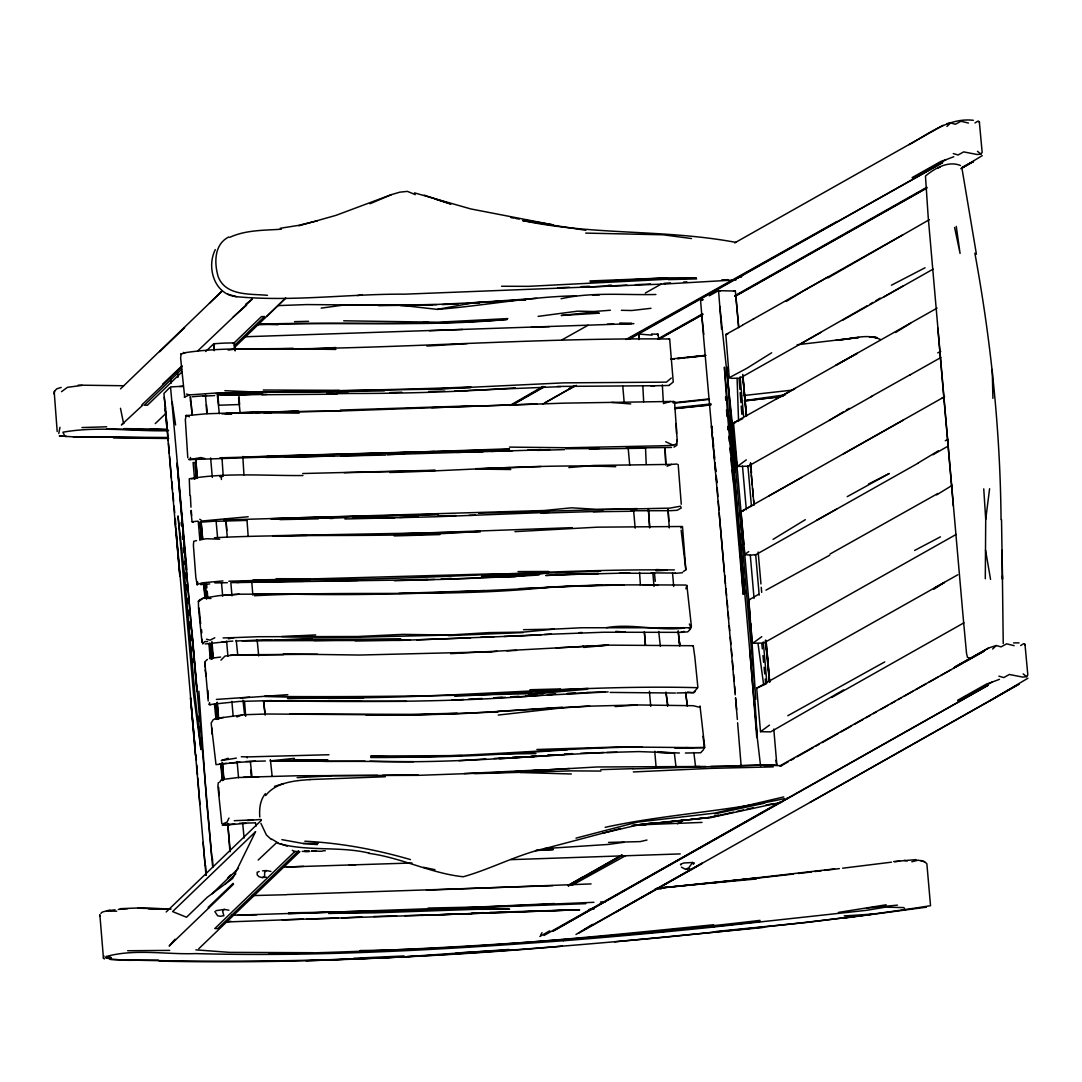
<?xml version="1.0" encoding="UTF-8"?>
<svg xmlns="http://www.w3.org/2000/svg" width="1082" height="1082" viewBox="0 0 1082 1082"><rect width="100%" height="100%" fill="white"/><g stroke="black" fill="none" stroke-linecap="round" stroke-linejoin="round"><path stroke-width="1.5" d="M985.296 578.748L985.716 519.401L983.754 488.888M1003.23 643.574L1002.094 550.265L1002.405 579.303M181.221 353.652L180.613 357.953L184.711 397.31M674.505 403.275L674.546 401.747L673.031 401.341M57.184 431.502L54.181 391.508L56.805 388.803L61.187 387.437M188.728 459.268L190.378 459.471L190.459 457.443M302.946 475.525C265.144 475.864 226.733 472.428 189.269 478.771L189.891 495.313M247.196 757.887L247.264 756.913L328.955 754.736M742.495 325.276L725.819 334.5L729.254 377.672L731.581 378.321L739.696 378.24L820.792 332.485M957.786 574.785L756.71 688.166L760.511 731.675L770.6 731.892L843.622 689.91M104.372 958.977L103.439 958.165L103.953 955.906M196.518 540.621L193.719 541.298L193.407 545.328L195.856 577.72L197.289 584.835L196.599 581.196M59.956 427.295L58.766 433.53M985.716 519.401L989.597 488.712M54.1 393.943L54.709 390.94M680.97 528.03L681.254 526.731L682.499 526.65L685.853 569.862L683.148 571.688M159.906 350.838L159.703 351.691L184.589 327.738M103.439 958.165L99.869 914.696M685.92 588.824L686.854 585.24L691.398 626.289M678.319 823.497L681.457 821.644L681.836 820.399M202.686 643.966L204.796 641.585L207.595 641.518M542.528 404.316L570.674 388.249L544.598 402.91M657.788 335.244L658.113 334.257L657.234 334.189M209.624 702.543L208.988 704.45L210.828 704.666M215.291 249.631C206.283 267.416 214.29 294.642 236.579 296.698C292.492 301.905 348.823 293.79 404.898 294.169L664.889 283.998M197.911 582.305L196.924 584.632L202.091 582.86L222.987 580.926M652.135 335.136L638.935 334.054L639.002 339.586M228.978 818.046L226.99 822.198L223.162 823.713M219.741 782.259L220.904 780.095L223.054 779.946M540.581 935.227L542.014 932.684M560.273 690.505L528.571 694.428L587.567 689.234L454.792 696.294M198.75 601.565L202.28 598.319M265.401 793.633C260.059 800.112 259.166 808.89 259.775 816.978M490.16 652L496.963 651.296M786.533 799.084L787.182 798.097M228.194 350.081L236.16 348.972C380.729 350.473 525.46 337.584 669.663 338.977L673.247 382.014L669.217 385.219M741.048 277.222L741.752 276.221L738.451 277.709M953.256 153.576L958.125 154.983L963.67 151.886L977.087 154.51L980.955 154.063L982.158 152.386L979.332 121.739L978.074 121.035L974.99 122.969M676.926 692.98L692.358 692.656L694.319 692.439L695.226 691.168M998.916 676.169L1003.785 677.589L1009.33 674.478L1022.747 677.102L1026.615 676.656L1027.819 674.979L1024.992 644.331L1023.734 643.628L1020.651 645.562M204.66 661.954L207.365 659.425M585.835 903.686L427.539 909.353L593.937 902.307M703.733 748.298L704.409 747.432L702.975 736.301M703.665 749.515L700.663 752.774L685.393 753.018M693.292 864.315L694.374 863.057L692.575 862.489L688.855 867.737L685.542 869.401L681.43 867.142M265.685 795.513C275.883 782.327 294.642 780.582 310.169 779.595M690.465 629.048L687.787 631.847L680.903 632.348L603.661 632.24L544.638 634.431M230.547 874.986L227.612 878.151M175.081 939.257L169.171 946.06L233.496 884.21M228.897 910.219L224.339 909.394L222.621 911.274L223.866 915.71L220.39 916.251L217.685 915.832L214.831 911.571M270.919 871.416L266.348 870.591L264.63 872.471L264.617 876.001L262.547 877.664L259.139 876.799L257.232 874.973L257.137 872.335L259.153 871.483M202.943 643.127L201.996 642.343L198.547 608.49L198.385 601.213L200.102 599.414M266.808 316.336L285.743 298.023L233.861 348.052M220.917 660.169L225.029 656.044L236.038 654.826L317.553 654.258M693.44 692.764L697.89 687.462L694.82 656.963L693.278 645.968L692.399 645.602M205.648 351.528L213.817 343.738L224.109 343.102L234.267 342.886L235.146 350.554M120.494 388.884L222.053 291.072M169.698 387.613L163.95 393.429L179.842 576.192M166.195 911.964L261.452 820.21M209.516 303.149L222.31 290.828M181.871 366.825L141.945 404.817M233.469 343.549L261.411 316.634L264.549 316.512L233.928 346.01M946.966 126.445L950.618 122.929L955.406 124.268L961.005 121.238L968.485 123.078M211.747 894.057L238.486 868.319M225.286 884.008L235.795 873.877M233.144 883.358L208.244 907.311L208.61 908.163M294.967 851.412L214.763 928.586L217.793 928.586L298.578 850.844M299.903 851.575L198.817 948.684M992.627 649.038L996.279 645.521L1001.066 646.874L1006.652 643.831L1014.145 645.67M197.857 350.798L252.187 299.132L245.587 304.353M181.735 369.233L144.352 405.182L147.382 405.25L182.29 371.681M166.276 413.053L155.253 423.603M124.065 423.048L121.387 424.942L142.77 405.114M162.557 384.218L182.033 365.784M258.165 860.055L276.816 842.472M198.385 601.213L203.43 598.13L219.105 595.641L239.19 594.207L311.481 593.91M233.225 316.985L246.561 305.219M100.856 913.384L102.465 912.004L109.823 910.03M671.286 378.051L666.431 382.135L563.587 382.866L430.311 389.209L215.859 393.023L189.472 394.903L184.278 397.162M735.192 694.86L703.76 339.166L700.609 300.918L701.691 300.16M982.24 155.646L961.533 168.17M1027.9 678.238L989.719 700.906L616.524 911.666M943.49 397.31L740.967 511.678L744.714 554.498L750.299 555.228L755.763 554.606M758.523 594.37L748.69 600.091L751.976 639.935L752.788 643.263L763.486 643.019M786.249 301.418L807.226 288.637M795.229 388.424L733.542 422.913L737.342 466.437L748.041 466.193M61.512 391.67L67.463 387.315L82.178 385.381M737.342 466.437L746.323 459.864M752.788 643.263L761.769 636.689M760.511 731.675L769.491 725.102M918.145 462.988L938.392 450.802M228.721 237.012C214.006 244.302 214.168 263.102 218.199 276.721C225.773 296.292 250.469 293.695 267.47 295.318M744.714 554.498L748.771 551.59M674.018 447.137L676.926 445.189L676.764 440.185M218.361 782.489L217.874 786.127L221.81 823.673M933.712 589.311L944.41 582.441L934.375 587.999M186.32 415.231L185.333 419.532L187.781 457.74M575.962 934.496L592.476 924.393M771.669 352.786L746.594 368.448L729.254 377.672M953.769 156.741L946.128 159.622L912.532 178.287M999.43 679.334L991.775 682.228L958.192 700.879M895.585 332.512L910.584 323.22M805.319 519.685L773.048 539.391M936.647 494.88L952.241 485.318M973.367 120.305C948.914 117.478 929.222 133.532 909.205 144.596M827.96 277.885L929.424 219.632M829.137 420.438L843.419 411.823M846.286 410.105L849.14 408.374M996.279 645.521L988.786 647.915L954.865 667.188M578.518 933.293L702.164 863.504M689.315 628.723L690.979 627.736L689.342 623.976M941.719 398.419L944.613 396.702M801.113 343.494L867.155 305.8M870.063 304.096L872.958 302.392M875.865 300.688L880.207 298.132M511.705 405.182L543.637 386.599M568.51 885.59L622.15 854.996M937.107 308.1L775.835 399.231M510.014 405.425L542.988 386.463M509.46 447.109L567.428 447.745L658.438 445.865L673.464 445.365L676.507 443.62M568.131 885.495L621.568 855.145M539.864 936.498L549.724 930.818M755.141 555.066L917.847 463.339M960.843 168.711L973.421 161.516L961.749 167.521M842.513 320.299L902.699 286.162M910.422 374.575L870.699 396.851M768.612 496.083L801.735 477.392M831.693 697.484L963.927 622.826M989.719 700.906L1019.082 684.108L809.904 802.465M843.46 453.858L903.348 420.073M932.968 454.751L948.4 445.933M568.077 885.441L582.332 877.299M544.016 935.47L988.366 685.136L552.767 931.277L779.946 802.168M734.678 242.895L943.125 125.309M628.331 339.058L942.706 162.543L629.467 339.112M926.855 187.267L735.043 295.589M926.733 187.943L734.705 296.373M961.749 168.116L973.421 161.516M926.719 188.133L735.26 296.238M884.224 296.766L933.13 269.12M779.852 765.921L983.863 651.242M568.402 886.009L622.38 855.483M880.707 709.481L888.024 705.342M890.946 703.692L895.341 701.217M898.263 699.554L901.184 697.904M904.119 696.253L912.897 691.29M915.818 689.626L926.057 683.838M928.992 682.187L937.769 677.224M940.691 675.574L950.929 669.785M953.851 668.121L956.786 666.471M780.988 765.88L788.318 761.742M791.253 760.078L794.174 758.428M797.109 756.764L813.245 747.635M816.18 745.985L819.115 744.321M822.049 742.658L838.171 733.542M841.106 731.878L851.372 726.076M854.307 724.413L863.111 719.435M866.046 717.772L870.442 715.283M873.377 713.633L876.312 711.97M511.678 405.331L544.882 386.612M753.288 319.068L828.623 276.573M806.604 289.097L902.848 234.808M871.916 396.296L747.419 466.653M909.8 375.048L940.853 357.533M940.434 536.848L914.628 550.454M956.204 534.413L762.864 643.479M787.791 715.729L884.738 661.913M677.413 823.794L682.783 820.602M625.667 855.686L571.769 885.414M584.212 929.668L702.516 862.868M645.318 293.033L661.481 283.944M912.099 177.624L941.015 161.353L946.128 159.622M574.596 385.692L568.699 388.993L574.569 385.747M658.627 338.544L702.718 313.766M570.566 388.627L576.368 385.368M658.289 339.342L702.38 314.551M658.843 339.207L702.935 314.416M830.083 553.998L937.905 493.473M765.961 590.163L829.745 555.188M958.206 665.673L962.493 663.266M965.347 661.657L983.917 651.242M957.746 700.216L986.662 683.946L991.775 682.228M561.842 339.937L588.067 325.263M836.941 221.512L626.005 339.478M835.859 365.256L857.12 353.381L836.345 364.986M954.987 666.81L988.786 647.915M742.793 324.925L753.775 318.798M816.531 520.32L836.724 509.04M709.278 295.805L718.556 290.666L735.381 291.058L738.708 327.603L735.76 294.967M751.706 505.754L740.967 511.678L743.172 511.069M847.192 496.679L889.269 473.497L868.427 484.087M233.076 343.521L234.267 342.886M925.069 267.768L891.433 285.215M223.582 717.488L215.548 718.516L213.127 719.801L211.139 723.114L216.008 764.636L240.001 762.066M214.804 637.771L210.057 640.152L206.486 639.192M960.41 165.478C948.197 160.461 934.577 168.413 925.462 176.055L928.18 216.833L963.115 616.781L966.537 653.447L967.43 657.247L969.31 657.991M937.648 168.224L940.38 166.871M742.725 418.734L733.542 422.913L735.449 422.656M748.69 600.091L749.907 599.536M756.71 688.166L765.907 683.986M937.729 352.84L940.785 351.474M369.99 203.768L391.441 194.625L399.84 192.163L407.387 191.379L415.299 194.638M667.107 466.247L671.462 464.381L677.143 464.043M945.289 440.726L948.224 439.481M733.691 482.991L729.214 426.132M229.79 237.323C245.857 229.898 264.103 230.398 281.401 229.208M391.441 194.625L335.893 215.386L298.903 225.786M236.89 716.933L242.571 714.769L266.591 714.012L411.647 714.999L457.361 713.904L589.622 706.019M701.515 300.309L703.259 299.687M184.954 352.975L180.708 354.139M274.476 786.371L283.673 783.517M197.479 521.186L192.055 521.754L190.946 510.88M680.903 632.348L684.135 631.361M546.194 848.153C517.453 854.523 491.363 868.873 463.272 876.758C430.974 873.444 401.03 857.512 368.637 853.333M187.822 415.704L185.536 415.731L206.27 413.784L264.522 411.877L340.627 410.984L536.794 403.992M663.347 403.545L670.448 401.476L674.546 401.747L677.291 441.591M718.367 815.084L710.698 817.302L733.623 812.149M576.003 838.131L637.514 822.104L714.553 813.15L783.76 796.92M546.762 848.072L620.635 828.46M228.194 758.266L221.296 760.578L236.349 758.103M159.203 961.1C328.468 964.955 497.544 952.62 665.985 937.12C754.208 927.964 843.162 919.524 930.534 905.702L926.868 863.747L924.528 861.718L920.714 860.461M190.378 459.471L200.873 457.564L204.701 458.484M911.828 861.759L918.226 860.163L924.528 861.718M317.418 220.85L298.24 225.421L280.238 228.275M602.66 833.221L633.836 825.931M646.968 840.038L640.206 841.607L608.557 842.405M215.9 910.706L224.339 909.394M736.896 811.419L743.442 809.945M746.715 809.214L753.261 807.74M781.664 802.195L711.307 817.451M605.163 827.324C664.348 814.462 725.197 811.595 784.464 798.638M209.475 658.465L220.62 657.058M714.769 813.88L764.582 803.209M228.343 638.826L234.226 637.623L258.3 636.716L357.493 636.514L402.788 634.377L448.584 635.053L489.05 632.605L523.458 632.104L554.133 629.129L581.616 627.763L690.979 627.736M106.902 911.085L116.734 911.193M561.071 298.74C592.152 291.802 624.355 295.251 655.895 294.493M765.826 805.103L773.332 803.642M749.826 650.282L756.764 737.532M946.98 123.619L950.618 122.929M199.737 539.959L206.243 538.728L219.687 539.188M278.115 305.597L306.963 304.569L401.936 305.381L437.263 309.384L472.334 302.987L525.798 299.646M838.415 912.424L886.158 904.795M215.548 718.516L242.436 714.945M223.541 779.324L238.432 777.498L258.625 777.065M576.192 295.805C529.517 296.617 483.681 305.881 437.263 309.384M357.371 295.575L362.064 294.872M632.835 768.68L600.821 769.64M186.848 569.605L170.537 386.91L183.291 386.26M110.107 910.503L115.03 909.8M294.534 321.652L308.573 321.313M623.935 842.283L608.49 844.42L544.476 848.599M725.819 334.5L727.726 334.243M843.365 918.212L926.381 907.203M321.151 308.127L342.183 305.246L436.682 304.624M222.27 825.214L234.686 823.916M538.119 316.377L577.585 311.156L593.883 311.508L610.397 310.25M199.764 519.225L202.266 520.997L248.184 516.736M783.314 396.215L745.146 400.922M778.878 396.972L744.267 400.8M266.294 877.191L262.412 877.448M639.719 824.484L644.683 823.848M647.996 823.429L652.96 822.807M891.514 862.165L842.635 868.21M894.773 861.759L899.669 861.137M209.408 704.666L215.521 703.922M839.375 868.616L824.646 870.388M498.234 715.053L562.856 707.79L590.312 706.154L637.136 704.95L693.143 705.707L699.527 707.222L700.013 706.019L704.774 747.716L619.729 746.932L536.902 749.488M798.381 873.499L811.514 871.943M814.787 871.551L821.36 870.767M797.136 344.739L858.608 337.53L835.994 340.235C850.587 339.816 866.696 332.674 880.532 339.586M785.464 394.768L744.822 400.556M834.533 868.9L710.008 883.21L656.328 888.376M650.985 308.302L631.753 310.52L621.379 310.304M247.48 820.548L260.938 819.439M212.694 866.993L191.893 630.495M685.974 869.252L689.829 868.805M743.537 395.539L792.7 390.088M757.914 878.097L793.525 874.053M760.037 920.376C596.953 939.663 432.949 950.402 268.809 954.013M670.935 359.346L674.235 358.967M705.586 355.464L677.535 358.602L684.149 357.953M893.651 861.556L916.075 859.622M359.995 950.564C478.271 948.995 596.033 936.593 713.633 924.758M897.451 905.134L867.128 908.068M515.181 387.829C452.519 392.414 389.547 394.01 326.71 393.307M670.881 359.021L705.613 355.302M670.935 359.373L674.235 359.008M687.449 357.587L705.626 355.64M673.031 402.775L709.4 398.866M674.762 403.113L709.454 399.38M675.127 407.765L711.131 403.938M674.708 408.536L710.468 404.722M205.201 643.952L226.855 641.64M756.291 877.989L658.018 888.214M760.064 921.512L713.782 926.49L665.051 930.209M713.863 926.99L866.817 910.287L885.522 907.149L903.93 907.595L905.242 910.192M715.919 931.48L806.604 922.446L874.04 914.006L844.19 915.927M232.062 582.616L440.049 579.465L515.411 576.476L548.168 573.041L600.672 571.174M733.542 291.247L735.381 291.058M233.509 582.048L243.207 581.589M217.049 703.733L239.203 701.434L271.65 700.595M633.105 825.323L636.405 824.971M639.705 824.633L656.219 822.929M659.52 822.591L687.584 819.696M690.884 819.358L709.048 817.478M756.291 878.286L663.05 887.727M344.901 518.981L435.167 516.777L549.007 512.341M632.145 825.593L637.122 825.079M675.1 408.563L710.874 404.979M224.177 520.631L231.9 519.86M763.081 927.504L614.657 941.84M219.727 763.987L226.3 763.365M229.587 763.053L255.46 761.16M578.667 632.767L581.927 632.47M583.753 647.428L608.219 645.129L692.913 645.724M240.502 697.998L287.812 694.685M710.008 883.21L756.426 878.976M224.163 595.222L239.19 594.207M243.342 777.255L296.847 775.767L418.409 775.334L504.631 772.278L597.021 766.976L706.005 766.489M225.002 392.82C306.909 390.927 388.979 390.359 470.94 386.937M192.298 396.756L206.459 395.525M568.848 467.586L593.436 465.463L671.462 464.381M257.705 324.37C340.762 320.908 424.076 327.319 507.066 319.433C423.928 325.885 340.587 321.963 257.381 324.776M310.236 579.695C431.786 579.803 552.916 568.78 674.411 569.93M606.38 627.655C632.402 623.178 658.397 631.306 684.527 628.02M614.806 935.578L665.159 931.332M223.081 825.201L246.087 823.334M675.127 573.352L682.35 572.77M287.947 696.957C424.509 702.11 560.449 684.067 696.957 687.679M226.26 921.715L231.007 921.323M536.537 298.348L471.779 302.865M222.026 641.951L232.833 641.099M230.128 655.273L283.552 654.651M263.44 700.798C356.641 701.812 450.044 702.84 543.029 695.131M547.857 694.766L555.891 694.13L547.465 694.603M118.249 909.435L127.676 908.704M562.234 946.168C412.107 959.477 261.141 963.927 110.621 959.545L111.203 958.084L105.657 957.746L111.067 957.516L105.955 956.596C134.885 948.481 165.925 954.689 195.544 953.594C318.284 956.948 440.983 949.793 563.343 940.731M236.782 582.549L249.847 581.548M441.307 579.1L451.383 578.329M654.718 889.309L661.427 888.795M228.789 581.223L483.532 574.123L517.886 574.042M254.378 595.736C352.773 590.474 451.857 597.629 550.021 587.147C595.235 584.294 640.53 584.889 685.785 585.051M450.626 653.65L608.219 645.129L556.148 647.888M200.711 584.605L209.719 583.942M615.198 706.573L637.136 704.95M508.932 949.469L404.262 956.84L306.138 960.816M505.47 301.229L512.192 300.755M518.914 300.282L525.636 299.809M219.971 457.821L301.662 455.536M200.927 522.16L216.292 521.091M370.693 757.495C461.23 757.995 551.414 748.338 641.883 746.837M370.003 761.187C448.016 763.851 525.811 756.399 603.621 752.531M674.938 748.271L704.409 747.432M106.658 426.781L81.962 427.552M216.373 699.432L249.658 697.146M663.929 283.349L670.475 282.902M683.581 282.037L686.854 281.82M462.014 755.547L370.774 756.075C436.411 759.145 501.994 754.33 567.441 749.718M504.631 772.278L569.673 768.518M262.547 870.834L266.348 870.591M501.561 286.257L528.503 286.338L696.213 277.79L667.296 277.858L589.961 280.955M503.969 636.473L541.433 634.634M562.437 707.236L497.436 711.401M499.559 758.766L564.885 754.546M214.412 537.74C302.946 533.115 391.684 538.43 480.097 531.194M458.971 760.7L485.804 758.996M494.19 758.455L502.562 757.927M512.597 757.292L519.292 756.859M531.005 756.115L536.023 755.791M547.735 755.047L552.767 754.736M548.168 573.041L482.748 575.949L480.99 577.572L515.411 576.476M640.395 824.822L702.015 822.415M322.084 851.264L311.914 851.115M736.044 279.913L664.686 284.011M479.461 302.798L466.477 303.515M485.967 302.405L497.341 301.716M426.903 346.051L467.221 343.63M239.92 392.793L215.751 393.618L223.947 395.2L266.821 394.416M403.978 453.913L387.207 454.602L549.94 449.612M514.951 531.641L597.602 527.164L682.133 526.501M493.906 697.795L502.264 697.308M510.636 696.808L519.008 696.308M525.703 695.902L537.416 695.212M535.495 850.601L553.375 849.519L536.523 850.33M671.489 447.448L626.221 448.043M576.882 585.917C477.121 591.245 377.293 596.709 277.344 593.761M470.562 637.88L400.191 640.395L242.287 640.787L314.916 639.056L401.043 639.246L314.132 640.558M480.638 637.298L493.987 636.757M608.111 691.898L527.543 696.159M191.216 478.771L195.828 478.501M538.985 575.029L514.802 576.408L481.598 576.165M656.044 570.823L667.039 570.187L656.504 569.524M520.604 635.986L551.387 634.214M456.036 952.985L508.986 950.01M506.565 301.067L436.1 304.488L378.47 305.679M566.048 448.76L599.32 448.503M567.225 693.467L575.326 693.007M451.843 700.149L463.623 699.499M468.668 699.215L482.126 698.458M633.011 768.883L774.901 764.785M590.339 281.996L667.296 277.858M202.821 396.201L214.642 395.566M669.149 385.476L650.809 385.828M540.973 513.166L603.323 511.245M520.834 635.81L416.746 639.868M532.29 709.427L562.856 707.79M253.323 819.872L234.253 820.697M507.81 318.581L438.007 322.206L343.697 320.799M530.099 691.371L587.999 688.409M557.663 287.812L569.416 287.23M581.156 286.649L589.541 286.23M608.003 285.31L611.371 285.148M509.514 448.787L343.129 454.711M224.109 519.969L544.07 510.528L571.553 507.81L596.317 509.297L618.268 509.27L669.785 508.134L680.483 506.2L681.227 508.013L677.129 510.285L670.637 510.677L633.2 510.745M581.359 574.001L545.761 575.462L598.657 573.352M675.344 573.014L651.134 572.919M297.104 777.633L331.227 775.889M309.777 779.554L385.327 776.754M464.056 773.562L539.093 769.992M255.041 822.847L239.528 823.267M586.769 287.055L627.019 285.121M635.418 284.715L650.512 283.984M519.346 588.608L601.781 585.091M600.524 901.982L605.46 901.739M271.433 518.67C327.007 516.493 382.568 516.182 438.169 514.748M315.741 634.931L281.618 636.554L357.385 637.244L448.584 635.053M442.159 304.61L458.362 303.88M255.907 412.756L272.258 411.999L264.089 412.201M340.343 410.078L471.955 405.845M394.673 517.723L352.948 518.075M399.704 517.494L418.125 516.669M506.755 650.837L516.533 650.39M633.322 771.939L710.103 768.396L773.238 766.881L761.444 765.082L739.141 765.61M554.43 903.551L478.785 906.987L428.012 908.068M338.328 918.05L282.334 919.849M341.696 917.901L361.943 916.995M353.706 958.26L404.059 955.947M244.113 456.983L509.243 449.503M615.739 466.721C540.459 463.745 465.111 470.535 389.845 472.482M235.93 640.963L271.798 640.03M493.879 697.822L505.456 697.322M512.07 697.038L526.948 696.389M564.479 753.992L572.594 753.64M580.709 753.288L592.084 752.802M721.694 279.94L727.983 279.67M560.828 386.639L468.127 390.426M424.117 453.074L430.839 452.803M438.386 514.207L305.692 517.94M474.741 773.644L570.998 770.884L600.902 771.06M287.028 867.061L303.555 866.357M484.506 590.542L398.758 593.396M448.448 635.607L523.12 632.591M499.221 758.144L504.198 757.927M512.503 757.589L534.075 756.71M426.457 890.161L591.07 883.913M120.224 908.691L137.996 907.974L170.983 908.948M288.515 913.735L427.999 908.758M429.27 330.74L462.623 329.469M430.311 389.209L470.765 387.654M267.497 456.063L434.369 451.465M219.727 476.607L222.824 476.486M541.014 466.531L475.972 469.074L510.731 469.507M497.842 711.97L411.647 714.999L366.162 715.229M245.655 336.745L633.863 323.626M188.877 459.62L265.766 457.118M483.018 451.762L456.847 452.411M491.269 451.451L512.773 450.653M527.759 450.098L541.081 449.598M572.229 527.651L393.645 534.062M251.93 895.598L286.487 894.719M287.041 894.557L552.875 885.658M471.874 913.086L483.289 912.667M489.821 912.41L579.492 909.746L421.344 915.358L579.492 909.746M471.995 913.641L306.585 919.091M589.095 909.38L593.91 909.205M179.626 386.517L182.926 386.396M431.677 407.671L564.804 403.126L670.448 401.476M216.657 521.281L246.98 520.401M624.355 584.862L577.585 586.241M680.213 853.914L510.92 859.649M423.143 322.328L428.147 322.152M394.511 580.764L434.626 579.397M567.374 693.67L585.47 693.062M411.985 862.99L284.011 867.074M377.172 910.719L231.494 915.304M183.318 352.38L183.697 352.908C233.604 345.09 285.121 351.636 335.542 347.511M475.715 468.695L510.433 467.573M478.717 513.233L637.203 508.581M491.106 651.81L359.481 655.043L283.335 653.961M289.949 348.959L293.249 348.85L281.875 348.945M435.045 470.237L302.69 473.524M573.433 574.393L629.805 572.946M537.091 450.382L564.642 449.598M394.186 535.915L439.86 534.589M441.267 579.181L480.367 578.086M275.085 639.935L311.995 638.907M169.725 950.388L127.676 950.74M531.384 327.17L549.48 326.669M389.98 392.563L401.76 392.225M283.7 411.687L298.416 411.309L280.549 411.701M264.901 412.797L271.433 412.607M334.081 456.049L266.091 457.443M340.627 455.874L373.885 454.981M318.365 518.819L280.008 519.617M329.848 518.508L333.134 518.413M480.246 531.911L272.664 535.712M223.108 637.934L234.226 637.623M529.964 689.734L560.584 688.923M586.687 692.426L604.797 691.953M373.655 916.522L396.58 915.913M404.763 915.683L421.141 915.25M668.203 279.629L696.686 278.899M607.245 324.235L613.778 324.059M620.297 323.897L631.726 323.599M222.026 413.879L231.737 413.649M457.145 713.227L411.349 714.35L289.949 714.012M246.02 761.498L265.415 761.011M592.436 752.91L617.051 752.315M340.627 410.984L226.436 413.256M385.801 455.076L285.161 457.023M344.144 472.712L435.464 470.548M226.327 921.972L303.271 919.159M400.867 305.679L432.354 304.975M428.594 391.495L444.851 391.129M454.602 390.913L467.613 390.629M272.421 411.877L240.853 412.742L271.947 412.228M288.421 411.687L298.159 411.485M606.921 752.463L638.678 751.598L679.415 753.004M237.918 915.223L256.853 914.79M555.188 574.461L573.081 574.096M324.708 581.102L357.628 580.493M325.33 759.767L270.27 760.889L294.331 758.36L293.939 759.672L327.968 760.051L270.405 760.903L413.649 761.674M270.581 348.931L293.493 348.499L236.16 348.972M384.435 390.886L297.442 392.239M272.84 536.05L306.99 535.441M214.872 582.914L227.355 582.684M523.512 629.697L554.133 629.129M355.153 640.774L410.01 640.003M322.003 697.809L287.501 698.472L363.593 697.958L264.617 696.375C352.746 697.268 440.861 695.848 528.99 693.724M285.729 456.78L328.982 456.077M438.129 515.871L455.995 515.573M469.006 515.37L475.498 515.262M694.346 766.583L700.013 766.502M281.875 839.646L303.19 843.5L318.324 843.243M349.256 864.951L355.667 864.843M288.664 912.843L329.794 912.14M336.61 393.496L348.269 393.307M589.284 449.057L644.561 448.205M402.639 579.817L427.863 579.411M377.604 775.334L331.011 775.632M382.649 775.267L417.977 774.726M339.234 391.319L263.291 392.36L224.88 390.697M343.305 454.034L388.56 453.426M593.274 511.772L633.727 511.231L630.617 511.123M502.373 754.032L535.955 753.599M158.418 960.113L127.919 960.329L109.228 959.085M259.707 581.332L286.338 581.264M354.896 640.044L280.008 639.787L399.907 640.192M336.989 394.186L261.776 394.727M587.986 573.933L597.927 573.839M654.732 385.733L557.257 386.436M168.237 430.744C133.167 431.475 97.583 425.983 62.959 432.205L64.906 436.371L73.211 436.803L168.089 437.493M365.04 761.187L327.278 761.457L293.29 760.389L324.965 760.727M78.269 385.138L123.632 385.747M610.167 692.412L675.438 693.048M518.048 571.594L548.682 571.472M252.918 580.033L310.426 578.843L276.194 578.694M406.534 701.352L263.562 700.838M710.793 766.408L738.83 766.313M302.284 851.385L309.195 851.439L304.285 851.331L307.342 851.372M274.693 581.994L251.795 582.048L252.836 595.1M323.018 850.75L325.303 850.75M619.743 573.244L653.23 573.298M1013.591 642.897L1019.014 642.897M224.204 519.482L233.279 519.509M263.237 390.02L339.248 390.332M254.121 593.896L277.519 594.004M692.575 862.489L683.729 863.003L680.537 864.248L680.848 865.018M224.853 393.402L262.588 393.645L238.811 395.025L217.468 394.93M168.711 438.481L113.488 437.926M225.11 413.797L231.71 413.851M293.1 581.318L303.231 581.399M328.076 700.609L361.402 700.879M299.119 413.135L264.792 412.769L264.522 411.877M124.078 428.607L167.074 429.284M170.55 909.245L148.342 908.785M168.143 438.115L78.634 436.763M294.101 348.823L335.853 349.432M313.063 952.715L229.6 952.363L195.869 949.861M592.476 294.831L599.306 294.953M641.518 824.971L645.629 825.039M138.036 908.231L166.073 908.853M106.672 428.945L168.589 430.19M585.714 233.103L663.131 234.794L691.547 238.554M74.888 436.952L82.218 437.155M619.77 323.004L631.563 323.329M520.361 772.521L571.35 773.982M657.301 752.315L674.005 752.802M651.54 334.04L658.113 334.257L658.586 339.139M761.444 765.082L781.515 765.731M241.327 756.724L247.264 756.913M642.897 584.821L657.842 585.335M585.741 230.277L522.525 220.539C592.922 235.565 665.308 229.059 735.976 242.409M299.051 851.615L294.318 851.426L292.289 850.29M657.734 752.288L672.044 752.869M150.276 429.081L166.966 429.784M311.602 851.034L316.12 851.169L314.28 850.885M203.43 598.13L211.004 598.481M261.371 323.937L278.142 324.749M166.128 413.824L165.208 408.847L167.237 431.623M66.611 436.425L59.294 435.897L62.337 436.168M615.834 631.374L625.382 632.05M303.19 843.5L317.418 844.596M304.84 841.228C340.627 842.919 376.063 849.573 410.443 859.581M611.79 402.423L630.738 403.938M278.142 843.338C307.626 851.832 339.369 845.894 369.287 853.157M686.002 747.527L692.859 748.244M225.029 824.038L229.857 824.565M73.211 436.803L76.389 437.209M687.449 692.02L692.358 692.656M523.904 219.971L553.078 224.867L470.873 208.948L414.46 192.867M904.119 860.379L907.338 860.934M510.785 217.563L514.072 218.172M515.952 218.496L519.279 219.119M534.224 221.878L552.51 225.259M423.535 867.318L434.964 869.671M720.166 290.99L718.556 290.666L721.559 329.117M227.653 294.128L236.579 296.698M186.429 394.024L189.472 394.903M582.914 646.143L583.604 646.346M435.356 199.142L450.883 204.052L424.13 195.152M192.055 521.754L193.286 522.16M279.778 843.595L287.19 846.11M195.396 755.02L190.473 697.849M685.853 569.862L681.146 530.18M665.741 441.754L673.464 445.365M214.574 344.103L213.817 343.738L214.331 350.257M668.69 338.828L669.474 339.275M309.006 851.007L309.804 851.466M271.785 839.077L278.304 843.094M977.465 151.304L980.955 154.063M1023.126 673.897L1026.615 676.656M271.352 839.537L266.388 834.939L260.924 823.416M678.198 464.624L681.254 504.212M187.998 415.461L189.269 416.895M680.767 820.643L681.457 821.644M99.706 915.331L100.071 916.251M954.594 227.45L960.072 253.431L956.258 226.368M120.481 408.293L123.47 422.981M962.141 169.414L976.424 254.243M760.605 766.286L757.224 737.329L739.588 533.183M200.657 623.651L199.074 608.043M985.54 550.062L990.557 579.411M974.868 253.174C990.99 341.033 1000.268 430.163 1001.053 519.536M238.595 397.851L240.136 412.905M763.649 684.676L758.009 643.56M172.227 402.152L175.595 424.969M667.865 705.234L665.944 692.061L667.594 706.289M217.36 395.498L219.348 413.662M205.174 669.717L206.053 676.115M685.623 692.764L687.368 705.964M685.582 692.237L687.422 706.303M244.113 838.036L242.693 823.375M164.234 397.337L165.735 408.888M693.846 752.504L695.469 765.772M775.983 760.2L776.606 765.15M674.275 752.531L676.034 767.07M678.225 631.063L679.807 645.738L678.116 631.293M213.587 344.982L214.25 350.676M237.756 655.043L236.241 640.368M719.801 306.287L737.599 472.672L743.889 544.692M679.239 640.963L679.794 645.738M658.695 631.496L660.385 646.387M263.589 701.393L265.076 714.607M242.963 700.23L244.64 714.959M701.866 316.404L703.787 334.379M263.643 700.852L265.158 714.959M250.632 770.235L251.322 776.7M208.204 700.947L204.877 662.671L205.053 666.904M270.392 759.605L272.137 776.227M250.415 761.89L251.984 776.849M765.434 640.368L769.41 681.511M214.425 704.003L215.967 718.975M220.633 763.878L222.365 780.514M673.68 586.498L672.571 573.162M649.809 527.718L648.334 509.541M654.421 572.933L655.273 581.305M258.72 655.935L257.124 639.665M735.517 698.147L737.369 719.489M754.005 504.767L750.299 464.503M728.105 429.757L727.794 426.43L728.024 429.757M728.754 436.425L729.227 441.415M729.863 448.083L730.35 453.088M730.823 458.078L731.621 466.41M731.946 469.75L732.744 478.082M711.388 426.213L714.593 459.593M714.904 462.934L715.716 471.279M716.189 476.283L716.839 482.951L716.257 476.283M724.345 571.891L719.219 513.139M724.669 575.259L725.467 583.658M725.954 588.703L726.59 595.425M727.077 600.469L727.686 607.191M654.015 586.417L652.892 573.338M255.609 822.969L255.92 826.242M231.967 595.817L230.831 582.481M738.898 533.426L743.212 594.356L727.699 416.813L724.385 367.163L744.646 593.653L729.363 416.07M654.732 751.219L656.071 766.719M201.063 521.997L202.645 538.768M171.429 478.109L169.59 456.685M171.754 481.409L172.525 489.646M172.85 492.946L173.634 501.196M174.094 506.133L174.729 512.733M190.581 698.025L192.001 713.119M192.312 716.473L193.11 724.872M193.421 728.227L194.205 736.612M194.53 739.966L195.315 748.352M629.738 465.355L628.115 447.393M222.094 762.539L223.622 779.054M227.747 823.659L230.277 851.602M742.766 375.481L746.499 416.232L742.82 374.399M741.224 766.949L737.613 722.762M190.527 396.634L192.096 414.636L190.973 401.571M211.883 858.783L206.31 797.948L198.858 691.195M177.245 542.812L205.986 875.297M196.045 459.214L196.342 462.528M174.865 519.306L179.95 576.354M750.624 462.934L751.517 472.942M742.752 375.725L746.282 416.043M750.394 463.069L751.124 471.468M751.422 474.822L752.301 484.898M752.599 488.252L753.329 496.652M753.627 500.006L754.059 505.037M758.171 552.05L760.957 583.942M761.255 587.296L761.687 592.341M765.934 641.044L769.451 681.362M740.115 376.779L743.564 416.097M747.946 466.288L751.449 506.444M755.696 554.958L759.199 595.1M763.297 641.951L766.881 683.08M738.56 421.06L737.085 378.375M742.509 466.22L746.309 509.717M750.259 554.89L754.059 598.387M744.186 548.047L750.326 618.39M750.773 623.421L755.777 699.364L726.739 366.852L734.556 472.712M711.888 426.281L712.47 432.949M712.903 437.953L713.633 446.284M714.066 451.289L714.647 457.957M715.08 462.961L715.811 471.292M728.132 612.223L728.713 618.945M729.309 625.667L729.741 630.698M730.336 637.42L730.918 644.142M731.364 649.173L731.946 655.895M732.392 660.926L733.123 669.325M733.569 674.37L734.151 681.092M734.597 686.123L735.178 692.845M735.625 697.89L736.653 709.643M624.246 403.207L622.786 386.301M633.552 509.69L635.161 528.138M649.416 691.276L650.742 706.357M212.302 477.419L210.638 457.957M216.143 521.375L217.577 537.713M221.512 582.779L222.676 596.141M226.611 641.234L227.923 656.274M231.873 701.366L233.185 716.406M237.12 761.512L238.54 777.728M222.513 762.837L223.988 779.77M227.788 823.443L229.898 851.575M211.923 641.464L213.384 657.87M196.288 466.301L197.167 476.296M201.238 522.877L202.55 537.862M206.621 584.469L206.919 587.81M207.203 591.137L207.798 597.805M211.72 642.803L212.302 649.471M212.599 652.798L213.032 657.802M216.968 702.786L217.685 711.104M217.982 714.431L218.266 717.758M222.337 764.352L223.636 779.324M196.153 477.338L194.855 462.501L193.096 462.555L194.571 479.326M200.062 522.011L201.523 538.795M205.472 583.982L206.635 597.318M210.72 643.993L212.018 658.992M215.954 703.963L217.266 718.935M221.188 763.865L222.635 780.501M198.236 521.267L199.845 539.715M203.659 583.333L204.971 598.441M208.934 643.736L210.26 658.83M181.167 522.525L181.465 525.893M182.344 535.996L182.642 539.363M183.372 547.79L183.818 552.834M184.549 561.26L184.846 564.628M185.577 573.041L186.023 578.099M186.604 584.835L187.051 589.879M187.781 598.305L188.227 603.364M188.809 610.099L189.255 615.144M189.85 621.88L190.432 628.615M191.027 635.35L191.46 640.409M192.055 647.144L192.339 650.512M193.083 658.924L193.38 662.292M198.087 716.176L198.52 721.234M198.966 726.279L199.413 731.337M199.994 738.073L200.292 741.441M766.097 640.449L769.721 682.228M773.792 729.079L776.876 765.177M217.293 702.421L218.74 719.192M190.973 507.174L190.391 495.799M191.257 510.42L191.676 515.303M203.132 842.418L205.093 865.438M644.317 631.983L645.454 645.318L644.412 632.037M766.949 650.444L769.559 681.728M234.578 344.09L235.132 350.811M195.828 459.769L197.357 478.285M765.65 640.368L766.462 650.377M206.824 413.676L205.458 395.092M217.063 702.38L218.415 719.151M175.352 519.319L175.757 524.351M176.163 529.396L176.975 539.458M166.533 418.775L167.196 427.011M167.467 430.311L168.265 440.198M168.522 443.498L169.319 453.385M717.231 487.982L717.893 496.368M718.299 501.399L718.962 509.784M225.962 520.685L227.261 537.213M195.95 755.06L196.342 760.01M196.735 764.96L197.519 774.847M197.79 778.134L199.886 804.508M725.508 396.918L725.752 400.205M726.522 410.037L727.023 416.597M238.716 392.955L239.622 404.533L218.74 405.236L217.847 393.672M244.546 701.434L245.682 716.325M206.513 404.898L207.149 413.216M221.147 475.634L221.431 479.488M177.57 372.573L177.935 377.348M170.645 378.308L171.024 383.339M668.081 509.636L669.271 527.908M638.935 334.054L639.286 338.95M246.994 519.955L248.184 536.469M649.579 527.651L648.524 509.365M639.557 572.405L640.422 585.362M221.972 457.497L223.176 475.81M201.563 629.683L201.779 632.902M202.199 639.327L202.415 642.532M226.097 520.604L226.733 530.518M754.844 699.378L757.224 737.329M662.346 385.003L663.32 402.004M242.814 456.442L243.95 474.863M218.659 787.385L219.146 795.527M642.803 385.665L643.682 401.828M668.121 509.663L668.771 521.199M211.666 727.807L211.991 733.975M665.822 464.611L665.065 448.07L665.809 464.76M190.216 396.607L190.432 401.517M205.621 865.478L206.067 875.297M645.535 447.948L646.211 464.448M207.906 690.411L208.217 697.917M212.532 858.716L212.87 866.966M676.236 423.535L676.561 433.53M1024.992 644.331L1025.019 645.21M979.332 121.739L979.359 122.604M1001.526 519.617L1002.162 560.557M992.235 369.476L992.911 398.379M1002.459 575.732L1002.527 579.113M222.851 779.96A4568.691 1019.812 87.8 0 1 221.404 764.852M217.171 719.449A4568.691 1019.812 87.8 0 1 216.86 716.081M216.549 712.7A4568.691 1019.812 87.8 0 1 215.778 704.274M211.72 659.208A4568.691 1019.812 87.8 0 1 211.288 654.204M210.99 650.877A4568.691 1019.812 87.8 0 1 210.395 644.209M206.486 599.158A4568.691 1019.812 87.8 0 1 205.918 592.476M205.485 587.458A4568.691 1019.812 87.8 0 1 205.201 584.118M201.428 538.971A4568.691 1019.812 87.8 0 1 200.048 522.227M196.41 476.973A4568.691 1019.812 87.8 0 1 195.612 466.91M203.754 583.617A544.571 133.343 88.1 0 1 205.35 598.305M209.529 643.29A544.571 133.343 88.1 0 1 210.72 658.478M713.863 927.017A1333.2 279.115 -5 0 1 563.343 940.758M953.377 506.051A3616.166 139.632 84.5 0 1 937.823 328.089M765.718 684.027A5713.325 2079.523 89.8 0 1 765.217 679.009M764.731 673.991A5713.325 2079.523 89.8 0 1 764.081 667.31M763.608 662.279A5713.325 2079.523 89.8 0 1 762.959 655.584M762.323 648.889A5713.325 2079.523 89.8 0 1 761.836 643.871M741.86 414.325A5713.325 2079.523 89.8 0 1 741.197 406.007M740.94 402.666A5713.325 2079.523 89.8 0 1 740.156 392.685M739.899 389.344A5713.325 2079.523 89.8 0 1 739.128 379.349M255.528 831.72L232.616 878.516L207.257 897.262L186.523 917.225L172.579 911.585L255.528 831.72M634.607 825.539L711.577 817.329L634.607 825.539M587.012 312.793L561.274 315.471L599.279 313.185L587.012 312.793M275.667 580.655L251.795 582.048L309.114 581.061L275.207 581.318L309.709 580.344L275.667 580.655M477.689 908.258L328.698 913.397L375.156 912.816L476.648 909.299L509.676 909.232L477.689 908.258M305.476 518.183L271 519.103L346.957 517.412L305.476 518.183M271.758 412.364L263.616 412.567L271.69 412.418M875.338 337.395L869.333 336.827L877.367 337.719L875.338 337.395M200.914 749.461L193.597 694.658L177.989 515.952L184.224 571.783L194.855 693.44L200.914 749.461M196.992 691.452L177.069 463.299L196.992 691.452"/></g></svg>
